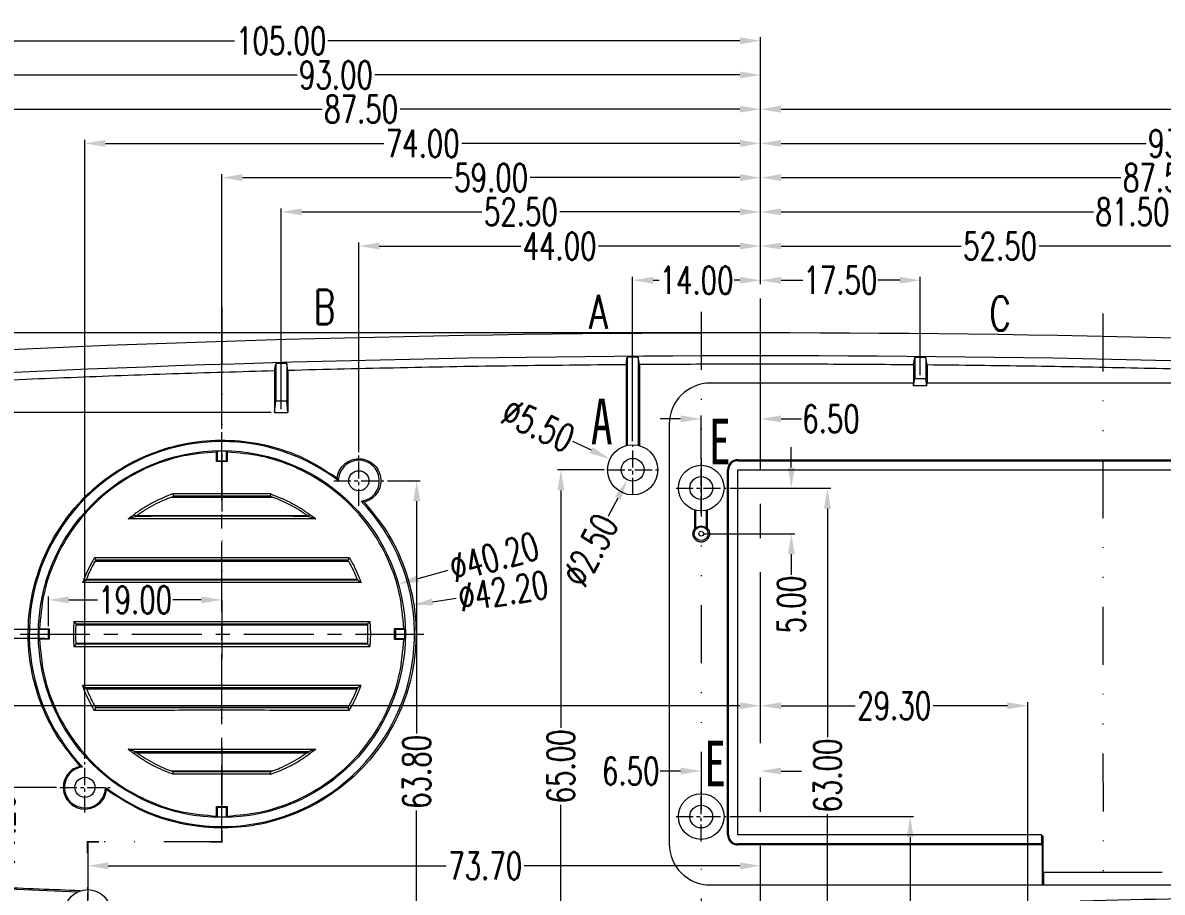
# Model space of a CAD drawing. Header units: millimetres. Extents: x 8061 to 9633, y -505 to -163.
# Drawn here: x 9093.5 to 9218.3, y -317.6 to -222.3 of the extents above; entities that cross this region are included whole.
import ezdxf
from ezdxf.enums import TextEntityAlignment as Align

# ---------------------------------------------------------------- set-up
doc = ezdxf.new("R2010")
doc.units = ezdxf.units.MM
doc.linetypes.add('CENTER', pattern=[0.6, 0.375, -0.075, 0.075, -0.075])
doc.linetypes.add('DIVIDE', pattern=[31.75, 12.7, -6.35, 0, -6.35, 0, -6.35])
doc.layers.get('Defpoints').update_dxf_attribs({"linetype": 'CONTINUOUS'})
for name, color, linetype, lineweight in [('dim', 82, 'CONTINUOUS', 9), ('hatch', 56, 'CONTINUOUS', 9), ('part', 7, 'CONTINUOUS', 20)]:
    doc.layers.add(name, color=color, linetype=linetype, lineweight=lineweight)
doc.styles.get("Standard").update_dxf_attribs({"font": 'romans.shx', "width": 0.7})
doc.styles.add('宋体', font='SimSun.ttf', dxfattribs={"width": 0.7})
doc.dimstyles.new('03', dxfattribs={"dimscale": 0.75, "dimtxt": 4, "dimasz": 3, "dimexe": 0.5, "dimexo": 0.5, "dimgap": 0.09, "dimtad": 0, "dimzin": 0, "dimdsep": 46, "dimtxsty": 'Standard', "dimcen": 0, "dimclrd": 256, "dimclre": 256, "dimclrt": 6, "dimazin": 2, "dimtp": 0.01, "dimtm": 0.01, "dimtfac": 1, "dimtofl": 0, "dimtmove": 0, "dimatfit": 0, "dimfxl": 1, "dimtolj": 1, "dimtzin": 0, "dimlwd": -1, "dimlwe": -1, "dimarcsym": 0})

# ---------------------------------------------------------------- blocks, each defined once
blk = doc.blocks.new('*D305')
at = {"layer": 'Defpoints', "color": 0}
for p in [(41921.02, -12917.01), (41935.02, -12917.01), (41921.02, -12935.03)]:
    blk.add_point(p, dxfattribs=at)
at = {"layer": 'dim'}
for p, q in [((41921.02, -12934.65), (41921.02, -12916.63)), ((41923.27, -12917.01), (41923.91, -12917.01)), ((41932.77, -12917.01), (41932.14, -12917.01))]:
    blk.add_line(p, q, dxfattribs=at)
for points in [[(41923.27, -12916.63), (41923.27, -12917.38), (41921.02, -12917.01)], [(41932.77, -12916.63), (41932.77, -12917.38), (41935.02, -12917.01)]]:
    blk.add_solid(points, dxfattribs=at)
at = {"layer": 'dim', "color": 6, "insert": (41928.02, -12917.01), "char_height": 3, "attachment_point": 5}
blk.add_mtext('\\A1;14.00', dxfattribs=at)
blk = doc.blocks.new('*D306')
at = {"layer": 'Defpoints', "color": 0}
for p in [(41891.02, -12913.26), (41935.02, -12917.01), (41891.02, -12936.23)]:
    blk.add_point(p, dxfattribs=at)
at = {"layer": 'dim'}
for p, q in [((41891.02, -12935.85), (41891.02, -12912.88)), ((41893.27, -12913.26), (41908.76, -12913.26)), ((41932.77, -12913.26), (41917.29, -12913.26)), ((41935.02, -12916.63), (41935.02, -12912.88))]:
    blk.add_line(p, q, dxfattribs=at)
for points in [[(41893.27, -12912.88), (41893.27, -12913.63), (41891.02, -12913.26)], [(41932.77, -12912.88), (41932.77, -12913.63), (41935.02, -12913.26)]]:
    blk.add_solid(points, dxfattribs=at)
at = {"layer": 'dim', "color": 6, "insert": (41913.02, -12913.26), "char_height": 3, "attachment_point": 5}
blk.add_mtext('\\A1;44.00', dxfattribs=at)
blk = doc.blocks.new('*D307')
at = {"layer": 'Defpoints', "color": 0}
for p in [(41952.52, -12917.01), (41935.02, -12917.8), (41952.52, -12927.8)]:
    blk.add_point(p, dxfattribs=at)
at = {"layer": 'dim'}
for p, q in [((41935.02, -12917.43), (41935.02, -12916.63)), ((41937.27, -12917.01), (41939.66, -12917.01)), ((41950.27, -12917.01), (41947.89, -12917.01)), ((41952.52, -12927.42), (41952.52, -12916.63))]:
    blk.add_line(p, q, dxfattribs=at)
for points in [[(41937.27, -12916.63), (41937.27, -12917.38), (41935.02, -12917.01)], [(41950.27, -12916.63), (41950.27, -12917.38), (41952.52, -12917.01)]]:
    blk.add_solid(points, dxfattribs=at)
at = {"layer": 'dim', "color": 6, "insert": (41943.77, -12917.01), "char_height": 3, "attachment_point": 5}
blk.add_mtext('\\A1;17.50', dxfattribs=at)
blk = doc.blocks.new('*D308')
at = {"layer": 'Defpoints', "color": 0}
for p in [(41882.53, -12909.51), (41935.02, -12917.01), (41882.53, -12931.51)]:
    blk.add_point(p, dxfattribs=at)
at = {"layer": 'dim'}
for p, q in [((41882.53, -12931.14), (41882.53, -12909.13)), ((41884.78, -12909.51), (41904.51, -12909.51)), ((41932.77, -12909.51), (41913.04, -12909.51)), ((41935.02, -12916.63), (41935.02, -12909.13))]:
    blk.add_line(p, q, dxfattribs=at)
for points in [[(41884.78, -12909.13), (41884.78, -12909.88), (41882.53, -12909.51)], [(41932.77, -12909.13), (41932.77, -12909.88), (41935.02, -12909.51)]]:
    blk.add_solid(points, dxfattribs=at)
at = {"layer": 'dim', "color": 6, "insert": (41908.78, -12909.51), "char_height": 3, "attachment_point": 5}
blk.add_mtext('\\A1;52.50', dxfattribs=at)
blk = doc.blocks.new('*D309')
at = {"layer": 'Defpoints', "color": 0}
for p in [(41876.02, -12905.76), (41935.02, -12917.01), (41876.02, -12933.67)]:
    blk.add_point(p, dxfattribs=at)
at = {"layer": 'dim'}
for p, q in [((41876.02, -12933.29), (41876.02, -12905.38)), ((41878.27, -12905.76), (41901.26, -12905.76)), ((41932.77, -12905.76), (41909.79, -12905.76)), ((41935.02, -12916.63), (41935.02, -12905.38))]:
    blk.add_line(p, q, dxfattribs=at)
for points in [[(41878.27, -12905.38), (41878.27, -12906.13), (41876.02, -12905.76)], [(41932.77, -12905.38), (41932.77, -12906.13), (41935.02, -12905.76)]]:
    blk.add_solid(points, dxfattribs=at)
at = {"layer": 'dim', "color": 6, "insert": (41905.52, -12905.76), "char_height": 3, "attachment_point": 5}
blk.add_mtext('\\A1;59.00', dxfattribs=at)
blk = doc.blocks.new('*D310')
at = {"layer": 'Defpoints', "color": 0}
for p in [(41861.02, -12902.01), (41935.02, -12917.01), (41861.02, -12969.83)]:
    blk.add_point(p, dxfattribs=at)
at = {"layer": 'dim'}
for p, q in [((41861.02, -12969.45), (41861.02, -12901.63)), ((41863.27, -12902.01), (41893.76, -12902.01)), ((41932.77, -12902.01), (41902.29, -12902.01)), ((41935.02, -12916.63), (41935.02, -12901.63))]:
    blk.add_line(p, q, dxfattribs=at)
for points in [[(41863.27, -12901.63), (41863.27, -12902.38), (41861.02, -12902.01)], [(41932.77, -12901.63), (41932.77, -12902.38), (41935.02, -12902.01)]]:
    blk.add_solid(points, dxfattribs=at)
at = {"layer": 'dim', "color": 6, "insert": (41898.02, -12902.01), "char_height": 3, "attachment_point": 5}
blk.add_mtext('\\A1;74.00', dxfattribs=at)
blk = doc.blocks.new('*D311')
at = {"layer": 'Defpoints', "color": 0}
for p in [(41847.53, -12898.26), (41935.02, -12917.01), (41847.53, -12933.26)]:
    blk.add_point(p, dxfattribs=at)
at = {"layer": 'dim'}
for p, q in [((41847.53, -12932.88), (41847.53, -12897.88)), ((41849.78, -12898.26), (41887.01, -12898.26)), ((41932.77, -12898.26), (41895.54, -12898.26)), ((41935.02, -12916.63), (41935.02, -12897.88))]:
    blk.add_line(p, q, dxfattribs=at)
for points in [[(41849.78, -12897.88), (41849.78, -12898.63), (41847.53, -12898.26)], [(41932.77, -12897.88), (41932.77, -12898.63), (41935.02, -12898.26)]]:
    blk.add_solid(points, dxfattribs=at)
at = {"layer": 'dim', "color": 6, "insert": (41891.28, -12898.26), "char_height": 3, "attachment_point": 5}
blk.add_mtext('\\A1;87.50', dxfattribs=at)
blk = doc.blocks.new('*D312')
at = {"layer": 'Defpoints', "color": 0}
for p in [(41842.02, -12894.51), (41935.02, -12917.01), (41842.02, -12935.03)]:
    blk.add_point(p, dxfattribs=at)
at = {"layer": 'dim'}
for p, q in [((41842.02, -12934.65), (41842.02, -12894.13)), ((41844.27, -12894.51), (41884.26, -12894.51)), ((41932.77, -12894.51), (41892.79, -12894.51)), ((41935.02, -12916.63), (41935.02, -12894.13))]:
    blk.add_line(p, q, dxfattribs=at)
for points in [[(41844.27, -12894.13), (41844.27, -12894.88), (41842.02, -12894.51)], [(41932.77, -12894.13), (41932.77, -12894.88), (41935.02, -12894.51)]]:
    blk.add_solid(points, dxfattribs=at)
at = {"layer": 'dim', "color": 6, "insert": (41888.52, -12894.51), "char_height": 3, "attachment_point": 5}
blk.add_mtext('\\A1;93.00', dxfattribs=at)
blk = doc.blocks.new('*D313')
at = {"layer": 'Defpoints', "color": 0}
for p in [(41830.02, -12890.76), (41935.02, -12917.01), (41830.02, -12926.72)]:
    blk.add_point(p, dxfattribs=at)
at = {"layer": 'dim'}
for p, q in [((41830.02, -12926.35), (41830.02, -12890.38)), ((41832.27, -12890.76), (41877.41, -12890.76)), ((41932.77, -12890.76), (41887.64, -12890.76)), ((41935.02, -12916.63), (41935.02, -12890.38))]:
    blk.add_line(p, q, dxfattribs=at)
for points in [[(41832.27, -12890.38), (41832.27, -12891.13), (41830.02, -12890.76)], [(41932.77, -12890.38), (41932.77, -12891.13), (41935.02, -12890.76)]]:
    blk.add_solid(points, dxfattribs=at)
at = {"layer": 'dim', "color": 6, "insert": (41882.52, -12890.76), "char_height": 3, "attachment_point": 5}
blk.add_mtext('\\A1;105.00', dxfattribs=at)
blk = doc.blocks.new('*D314')
at = {"layer": 'Defpoints', "color": 0}
for p in [(41987.52, -12913.26), (41935.02, -12917.8), (41987.52, -12928.71)]:
    blk.add_point(p, dxfattribs=at)
at = {"layer": 'dim'}
for p, q in [((41935.02, -12917.43), (41935.02, -12912.88)), ((41937.27, -12913.26), (41957.01, -12913.26)), ((41985.27, -12913.26), (41965.54, -12913.26)), ((41987.52, -12928.34), (41987.52, -12912.88))]:
    blk.add_line(p, q, dxfattribs=at)
for points in [[(41937.27, -12912.88), (41937.27, -12913.63), (41935.02, -12913.26)], [(41985.27, -12912.88), (41985.27, -12913.63), (41987.52, -12913.26)]]:
    blk.add_solid(points, dxfattribs=at)
at = {"layer": 'dim', "color": 6, "insert": (41961.27, -12913.26), "char_height": 3, "attachment_point": 5}
blk.add_mtext('\\A1;52.50', dxfattribs=at)
blk = doc.blocks.new('*D315')
at = {"layer": 'Defpoints', "color": 0}
for p in [(42016.52, -12909.51), (41935.02, -12917.8), (42016.52, -12937.03)]:
    blk.add_point(p, dxfattribs=at)
at = {"layer": 'dim'}
for p, q in [((41935.02, -12917.43), (41935.02, -12909.13)), ((41937.27, -12909.51), (41971.51, -12909.51)), ((42014.27, -12909.51), (41980.04, -12909.51)), ((42016.52, -12936.65), (42016.52, -12909.13))]:
    blk.add_line(p, q, dxfattribs=at)
for points in [[(41937.27, -12909.13), (41937.27, -12909.88), (41935.02, -12909.51)], [(42014.27, -12909.13), (42014.27, -12909.88), (42016.52, -12909.51)]]:
    blk.add_solid(points, dxfattribs=at)
at = {"layer": 'dim', "color": 6, "insert": (41975.77, -12909.51), "char_height": 3, "attachment_point": 5}
blk.add_mtext('\\A1;81.50', dxfattribs=at)
blk = doc.blocks.new('*D316')
at = {"layer": 'Defpoints', "color": 0}
for p in [(42022.52, -12905.76), (41935.02, -12917.8), (42022.52, -12933.26)]:
    blk.add_point(p, dxfattribs=at)
at = {"layer": 'dim'}
for p, q in [((41935.02, -12917.43), (41935.02, -12905.38)), ((41937.27, -12905.76), (41974.51, -12905.76)), ((42020.27, -12905.76), (41983.04, -12905.76)), ((42022.52, -12932.88), (42022.52, -12905.38))]:
    blk.add_line(p, q, dxfattribs=at)
for points in [[(41937.27, -12905.38), (41937.27, -12906.13), (41935.02, -12905.76)], [(42020.27, -12905.38), (42020.27, -12906.13), (42022.52, -12905.76)]]:
    blk.add_solid(points, dxfattribs=at)
at = {"layer": 'dim', "color": 6, "insert": (41978.77, -12905.76), "char_height": 3, "attachment_point": 5}
blk.add_mtext('\\A1;87.50', dxfattribs=at)
blk = doc.blocks.new('*D317')
at = {"layer": 'Defpoints', "color": 0}
for p in [(42028.02, -12902.01), (41935.02, -12917.8), (42028.02, -12935.03)]:
    blk.add_point(p, dxfattribs=at)
at = {"layer": 'dim'}
for p, q in [((41935.02, -12917.43), (41935.02, -12901.63)), ((41937.27, -12902.01), (41977.26, -12902.01)), ((42025.77, -12902.01), (41985.79, -12902.01)), ((42028.02, -12934.65), (42028.02, -12901.63))]:
    blk.add_line(p, q, dxfattribs=at)
for points in [[(41937.27, -12901.63), (41937.27, -12902.38), (41935.02, -12902.01)], [(42025.77, -12901.63), (42025.77, -12902.38), (42028.02, -12902.01)]]:
    blk.add_solid(points, dxfattribs=at)
at = {"layer": 'dim', "color": 6, "insert": (41981.52, -12902.01), "char_height": 3, "attachment_point": 5}
blk.add_mtext('\\A1;93.00', dxfattribs=at)
blk = doc.blocks.new('*D318')
at = {"layer": 'Defpoints', "color": 0}
for p in [(42040.02, -12898.26), (41935.02, -12917.8), (42040.02, -12926.72)]:
    blk.add_point(p, dxfattribs=at)
at = {"layer": 'dim'}
for p, q in [((41935.02, -12917.43), (41935.02, -12897.88)), ((41937.27, -12898.26), (41982.41, -12898.26)), ((42037.77, -12898.26), (41992.64, -12898.26)), ((42040.02, -12926.35), (42040.02, -12897.88))]:
    blk.add_line(p, q, dxfattribs=at)
for points in [[(41937.27, -12897.88), (41937.27, -12898.63), (41935.02, -12898.26)], [(42037.77, -12897.88), (42037.77, -12898.63), (42040.02, -12898.26)]]:
    blk.add_solid(points, dxfattribs=at)
at = {"layer": 'dim', "color": 6, "insert": (41987.52, -12898.26), "char_height": 3, "attachment_point": 5}
blk.add_mtext('\\A1;105.00', dxfattribs=at)
blk = doc.blocks.new('*D337')
at = {"layer": 'Defpoints', "color": 0}
for p in [(41824.01, -12972.58), (41858.27, -12972.58), (41827.76, -13002.78)]:
    blk.add_point(p, dxfattribs=at)
at = {"layer": 'dim'}
for p, q in [((41857.9, -12972.58), (41823.63, -12972.58)), ((41824.01, -12974.83), (41824.01, -12983.41)), ((41824.01, -13000.53), (41824.01, -12991.95)), ((41827.38, -13002.78), (41823.63, -13002.78))]:
    blk.add_line(p, q, dxfattribs=at)
for points in [[(41823.63, -12974.83), (41824.38, -12974.83), (41824.01, -12972.58)], [(41823.63, -13000.53), (41824.38, -13000.53), (41824.01, -13002.78)]]:
    blk.add_solid(points, dxfattribs=at)
at = {"layer": 'dim', "color": 6, "insert": (41824.01, -12987.68), "char_height": 3, "attachment_point": 5, "rotation": 90}
blk.add_mtext('\\A1;30.20', dxfattribs=at)
blk = doc.blocks.new('*D341')
at = {"layer": 'Defpoints', "color": 0}
for p in [(41809.01, -12922.78), (41935.02, -12922.78), (41827.76, -13002.78)]:
    blk.add_point(p, dxfattribs=at)
at = {"layer": 'dim'}
for p, q in [((41934.65, -12922.78), (41808.63, -12922.78)), ((41809.01, -12925.03), (41809.01, -12958.51)), ((41809.01, -13000.53), (41809.01, -12967.05)), ((41827.38, -13002.78), (41808.63, -13002.78))]:
    blk.add_line(p, q, dxfattribs=at)
for points in [[(41808.63, -12925.03), (41809.38, -12925.03), (41809.01, -12922.78)], [(41808.63, -13000.53), (41809.38, -13000.53), (41809.01, -13002.78)]]:
    blk.add_solid(points, dxfattribs=at)
at = {"layer": 'dim', "color": 6, "insert": (41809.01, -12962.78), "char_height": 3, "attachment_point": 5, "rotation": 90}
blk.add_mtext('\\A1;80.00', dxfattribs=at)
blk = doc.blocks.new('*D359')
at = {"layer": 'Defpoints', "color": 0}
for p in [(41861.32, -12981.17), (41935.02, -12981.17), (41935.02, -12981.17)]:
    blk.add_point(p, dxfattribs=at)
at = {"layer": 'dim'}
for p, q in [((41863.57, -12981.17), (41900.6, -12981.17)), ((41932.77, -12981.17), (41909.14, -12981.17))]:
    blk.add_line(p, q, dxfattribs=at)
for points in [[(41863.57, -12980.8), (41863.57, -12981.55), (41861.32, -12981.17)], [(41932.77, -12980.8), (41932.77, -12981.55), (41935.02, -12981.17)]]:
    blk.add_solid(points, dxfattribs=at)
at = {"layer": 'dim', "color": 6, "insert": (41904.87, -12981.17), "char_height": 3, "attachment_point": 5}
blk.add_mtext('\\A1;73.70', dxfattribs=at)
blk = doc.blocks.new('*D361')
at = {"layer": 'Defpoints', "color": 0}
for p in [(41928.52, -12970.79), (41935.02, -12970.79), (41935.02, -12970.79)]:
    blk.add_point(p, dxfattribs=at)
at = {"layer": 'dim'}
for p, q in [((41926.27, -12970.79), (41924.02, -12970.79)), ((41937.27, -12970.79), (41939.52, -12970.79))]:
    blk.add_line(p, q, dxfattribs=at)
for points in [[(41926.27, -12970.41), (41926.27, -12971.16), (41928.52, -12970.79)], [(41937.27, -12970.41), (41937.27, -12971.16), (41935.02, -12970.79)]]:
    blk.add_solid(points, dxfattribs=at)
at = {"layer": 'dim', "color": 6, "insert": (41920.81, -12970.79), "char_height": 3, "attachment_point": 5}
blk.add_mtext('\\A1;6.50', dxfattribs=at)
blk = doc.blocks.new('*D362')
at = {"layer": 'Defpoints', "color": 0}
for p in [(41931.27, -12975.78), (41951.42, -13002.78), (41951.42, -13002.78)]:
    blk.add_point(p, dxfattribs=at)
at = {"layer": 'dim'}
for p, q in [((41931.65, -12975.78), (41951.79, -12975.78)), ((41951.42, -12978.03), (41951.42, -12988.32)), ((41951.42, -13000.53), (41951.42, -12996.86))]:
    blk.add_line(p, q, dxfattribs=at)
for points in [[(41951.04, -12978.03), (41951.79, -12978.03), (41951.42, -12975.78)], [(41951.04, -13000.53), (41951.79, -13000.53), (41951.42, -13002.78)]]:
    blk.add_solid(points, dxfattribs=at)
at = {"layer": 'dim', "color": 6, "insert": (41951.42, -12992.59), "char_height": 3, "attachment_point": 5, "rotation": 90}
blk.add_mtext('\\A1;27.00', dxfattribs=at)
blk = doc.blocks.new('*D363')
at = {"layer": 'Defpoints', "color": 0}
for p in [(41893.77, -12938.98), (41897.36, -13002.78), (41897.36, -13002.78)]:
    blk.add_point(p, dxfattribs=at)
at = {"layer": 'dim'}
for p, q in [((41894.15, -12938.98), (41897.74, -12938.98)), ((41897.36, -12941.23), (41897.36, -12966.66)), ((41897.36, -13000.53), (41897.36, -12975.1))]:
    blk.add_line(p, q, dxfattribs=at)
for points in [[(41896.99, -12941.23), (41897.74, -12941.23), (41897.36, -12938.98)], [(41896.99, -13000.53), (41897.74, -13000.53), (41897.36, -13002.78)]]:
    blk.add_solid(points, dxfattribs=at)
at = {"layer": 'dim', "color": 6, "insert": (41897.36, -12970.88), "char_height": 3, "attachment_point": 5, "rotation": 90}
blk.add_mtext('\\A1;63.80', dxfattribs=at)
blk = doc.blocks.new('*D365')
at = {"layer": 'Defpoints', "color": 0}
for p in [(41918.27, -12937.78), (41913.16, -13002.78), (41913.16, -13002.78)]:
    blk.add_point(p, dxfattribs=at)
at = {"layer": 'dim'}
for p, q in [((41917.9, -12937.78), (41912.78, -12937.78)), ((41913.16, -12940.03), (41913.16, -12966.06)), ((41913.16, -13000.53), (41913.16, -12974.5))]:
    blk.add_line(p, q, dxfattribs=at)
for points in [[(41912.78, -12940.03), (41913.53, -12940.03), (41913.16, -12937.78)], [(41912.78, -13000.53), (41913.53, -13000.53), (41913.16, -13002.78)]]:
    blk.add_solid(points, dxfattribs=at)
at = {"layer": 'dim', "color": 6, "insert": (41913.16, -12970.28), "char_height": 3, "attachment_point": 5, "rotation": 90}
blk.add_mtext('\\A1;65.00', dxfattribs=at)
blk = doc.blocks.new('*D366')
at = {"layer": 'Defpoints', "color": 0}
for p in [(41931.27, -12939.78), (41942.36, -13002.78), (41942.36, -13002.78)]:
    blk.add_point(p, dxfattribs=at)
at = {"layer": 'dim'}
for p, q in [((41931.65, -12939.78), (41942.73, -12939.78)), ((41942.36, -12942.03), (41942.36, -12967.06)), ((41942.36, -13000.53), (41942.36, -12975.5))]:
    blk.add_line(p, q, dxfattribs=at)
for points in [[(41941.98, -12942.03), (41942.73, -12942.03), (41942.36, -12939.78)], [(41941.98, -13000.53), (41942.73, -13000.53), (41942.36, -13002.78)]]:
    blk.add_solid(points, dxfattribs=at)
at = {"layer": 'dim', "color": 6, "insert": (41942.36, -12971.28), "char_height": 3, "attachment_point": 5, "rotation": 90}
blk.add_mtext('\\A1;63.00', dxfattribs=at)
blk = doc.blocks.new('*D367')
at = {"layer": 'Defpoints', "color": 0}
for p in [(41938.4, -12939.78), (41938.4, -12939.78), (41928.52, -12944.78)]:
    blk.add_point(p, dxfattribs=at)
at = {"layer": 'dim'}
for p, q in [((41938.4, -12937.53), (41938.4, -12935.28)), ((41928.9, -12944.78), (41938.78, -12944.78)), ((41938.4, -12947.03), (41938.4, -12949.28))]:
    blk.add_line(p, q, dxfattribs=at)
for points in [[(41938.03, -12937.53), (41938.78, -12937.53), (41938.4, -12939.78)], [(41938.03, -12947.03), (41938.78, -12947.03), (41938.4, -12944.78)]]:
    blk.add_solid(points, dxfattribs=at)
at = {"layer": 'dim', "color": 6, "insert": (41938.4, -12952.55), "char_height": 3, "attachment_point": 5, "rotation": 90}
blk.add_mtext('\\A1;5.00', dxfattribs=at)
blk = doc.blocks.new('*D368')
at = {"layer": 'Defpoints', "color": 0}
for p in [(41935.02, -12932.2), (41935.02, -12932.2), (41928.52, -12937.03)]:
    blk.add_point(p, dxfattribs=at)
at = {"layer": 'dim'}
for p, q in [((41926.27, -12932.2), (41924.02, -12932.2)), ((41928.52, -12936.65), (41928.52, -12931.82)), ((41937.27, -12932.2), (41939.52, -12932.2))]:
    blk.add_line(p, q, dxfattribs=at)
for points in [[(41926.27, -12931.82), (41926.27, -12932.57), (41928.52, -12932.2)], [(41937.27, -12931.82), (41937.27, -12932.57), (41935.02, -12932.2)]]:
    blk.add_solid(points, dxfattribs=at)
at = {"layer": 'dim', "color": 6, "insert": (41942.74, -12932.2), "char_height": 3, "attachment_point": 5}
blk.add_mtext('\\A1;6.50', dxfattribs=at)
blk = doc.blocks.new('*D376')
at = {"layer": 'Defpoints', "color": 0}
for p in [(41881.8, -12931.51), (41851.83, -13002.78), (41851.83, -13002.78)]:
    blk.add_point(p, dxfattribs=at)
at = {"layer": 'dim'}
for p, q in [((41881.42, -12931.51), (41851.46, -12931.51)), ((41851.83, -12933.76), (41851.83, -12973.09)), ((41851.83, -13000.53), (41851.83, -12981.62))]:
    blk.add_line(p, q, dxfattribs=at)
for points in [[(41851.46, -12933.76), (41852.21, -12933.76), (41851.83, -12931.51)], [(41851.46, -13000.53), (41852.21, -13000.53), (41851.83, -13002.78)]]:
    blk.add_solid(points, dxfattribs=at)
at = {"layer": 'dim', "color": 6, "insert": (41851.83, -12977.36), "char_height": 3, "attachment_point": 5, "rotation": 90}
blk.add_mtext('\\A1;71.26', dxfattribs=at)
blk = doc.blocks.new('*D405')
at = {"layer": 'Defpoints', "color": 0}
for p in [(41935.02, -12963.63), (41935.02, -12963.63), (41836.42, -12969.56)]:
    blk.add_point(p, dxfattribs=at)
at = {"layer": 'dim'}
for p, q in [((41836.42, -12969.19), (41836.42, -12963.26)), ((41838.67, -12963.63), (41841.49, -12963.63)), ((41932.77, -12963.63), (41849.43, -12963.63))]:
    blk.add_line(p, q, dxfattribs=at)
for points in [[(41838.67, -12963.26), (41838.67, -12964.01), (41836.42, -12963.63)], [(41932.77, -12963.26), (41932.77, -12964.01), (41935.02, -12963.63)]]:
    blk.add_solid(points, dxfattribs=at)
at = {"layer": 'dim', "color": 6, "insert": (41845.46, -12963.63), "char_height": 3, "attachment_point": 5}
blk.add_mtext('\\A1;98.61', dxfattribs=at)
blk = doc.blocks.new('*D406')
at = {"layer": 'Defpoints', "color": 0}
for p in [(41895.37, -12950.3), (41856.68, -12961.25)]:
    blk.add_point(p, dxfattribs=at)
at = {"layer": 'dim'}
blk.add_line((41897.53, -12949.69), (41900.82, -12948.76), dxfattribs=at)
blk.add_solid([(41897.43, -12949.33), (41897.63, -12950.05), (41895.37, -12950.3)], dxfattribs=at)
at = {"layer": 'dim', "color": 6, "insert": (41905.84, -12947.34), "char_height": 3, "attachment_point": 5, "rotation": 15.806}
blk.add_mtext('\\A1;∅40.20', dxfattribs=at)
blk = doc.blocks.new('*D407')
at = {"layer": 'Defpoints', "color": 0}
for p in [(41896.88, -12952.59), (41855.17, -12958.96)]:
    blk.add_point(p, dxfattribs=at)
at = {"layer": 'dim'}
blk.add_line((41899.11, -12952.25), (41901.68, -12951.86), dxfattribs=at)
blk.add_solid([(41899.05, -12951.88), (41899.16, -12952.62), (41896.88, -12952.59)], dxfattribs=at)
at = {"layer": 'dim', "color": 6, "insert": (41906.84, -12951.07), "char_height": 3, "attachment_point": 5, "rotation": 8.6877}
blk.add_mtext('\\A1;∅42.20', dxfattribs=at)
blk = doc.blocks.new('*D408')
at = {"layer": 'Defpoints', "color": 0}
for p in [(41935.02, -12963.63), (41935.02, -12963.63), (41964.32, -12996.39)]:
    blk.add_point(p, dxfattribs=at)
at = {"layer": 'dim'}
for p, q in [((41937.27, -12963.63), (41945.41, -12963.63)), ((41962.07, -12963.63), (41953.94, -12963.63)), ((41964.32, -12996.01), (41964.32, -12963.26))]:
    blk.add_line(p, q, dxfattribs=at)
for points in [[(41937.27, -12963.26), (41937.27, -12964.01), (41935.02, -12963.63)], [(41962.07, -12963.26), (41962.07, -12964.01), (41964.32, -12963.63)]]:
    blk.add_solid(points, dxfattribs=at)
at = {"layer": 'dim', "color": 6, "insert": (41949.67, -12963.63), "char_height": 3, "attachment_point": 5}
blk.add_mtext('\\A1;29.30', dxfattribs=at)
blk = doc.blocks.new('*D415')
at = {"layer": 'Defpoints', "color": 0}
for p in [(41918.54, -12936.6), (41923.51, -12938.95)]:
    blk.add_point(p, dxfattribs=at)
at = {"layer": 'dim'}
blk.add_line((41916.5, -12935.64), (41914.47, -12934.68), dxfattribs=at)
blk.add_solid([(41916.66, -12935.3), (41916.34, -12935.98), (41918.54, -12936.6)], dxfattribs=at)
at = {"layer": 'dim', "color": 6, "insert": (41910.66, -12932.88), "char_height": 3, "attachment_point": 5, "rotation": 334.7196}
blk.add_mtext('\\A1;∅5.50', dxfattribs=at)
blk = doc.blocks.new('*D416')
at = {"layer": 'Defpoints', "color": 0}
for p in [(41921.61, -12936.67), (41920.44, -12938.88)]:
    blk.add_point(p, dxfattribs=at)
at = {"layer": 'dim'}
blk.add_line((41919.39, -12940.87), (41918.33, -12942.86), dxfattribs=at)
blk.add_solid([(41919.06, -12940.69), (41919.72, -12941.05), (41920.44, -12938.88)], dxfattribs=at)
at = {"layer": 'dim', "color": 6, "insert": (41916.36, -12946.59), "char_height": 3, "attachment_point": 5, "rotation": 62.0906}
blk.add_mtext('\\A1;∅2.50', dxfattribs=at)
blk = doc.blocks.new('*D570')
at = {"layer": 'Defpoints', "color": 0}
for p in [(41846.42, -12955.28), (41857.02, -12955.28), (41857.02, -12956.28)]:
    blk.add_point(p, dxfattribs=at)
at = {"layer": 'dim'}
for p, q in [((41846.42, -12953.03), (41846.42, -12950.78)), ((41856.65, -12955.28), (41846.05, -12955.28)), ((41856.65, -12956.28), (41846.05, -12956.28)), ((41846.42, -12958.53), (41846.42, -12960.78))]:
    blk.add_line(p, q, dxfattribs=at)
for points in [[(41846.05, -12953.03), (41846.8, -12953.03), (41846.42, -12955.28)], [(41846.05, -12958.53), (41846.8, -12958.53), (41846.42, -12956.28)]]:
    blk.add_solid(points, dxfattribs=at)
at = {"layer": 'dim', "color": 6, "insert": (41846.42, -12947.66), "char_height": 3, "attachment_point": 5, "rotation": 90}
blk.add_mtext('\\A1;1.00', dxfattribs=at)
blk = doc.blocks.new('*D571')
at = {"layer": 'Defpoints', "color": 0}
for p in [(41876.02, -12952.04), (41876.02, -12952.04), (41857.02, -12955.28)]:
    blk.add_point(p, dxfattribs=at)
at = {"layer": 'dim'}
for p, q in [((41857.02, -12954.9), (41857.02, -12951.66)), ((41859.27, -12952.04), (41862.41, -12952.04)), ((41873.77, -12952.04), (41870.64, -12952.04))]:
    blk.add_line(p, q, dxfattribs=at)
for points in [[(41859.27, -12951.66), (41859.27, -12952.41), (41857.02, -12952.04)], [(41873.77, -12951.66), (41873.77, -12952.41), (41876.02, -12952.04)]]:
    blk.add_solid(points, dxfattribs=at)
at = {"layer": 'dim', "color": 6, "insert": (41866.52, -12952.04), "char_height": 3, "attachment_point": 5}
blk.add_mtext('\\A1;19.00', dxfattribs=at)

msp = doc.modelspace()

# ---------------------------------------------------------------- linework, layer by layer
at = {"layer": 'hatch', "linetype": 'DIVIDE', "ltscale": 0.5}
for p, q in [((9115.325, -253.419), (9115.325, -312.033)), ((9167.825, -253.951), (9167.825, -322.851)), ((9211.825, -254.127), (9211.844, -325.276)), ((9115.325, -312.033), (9100.625, -312.033)), ((9100.625, -312.033), (9100.625, -374.009))]:
    msp.add_line(p, q, dxfattribs=at)
at = {"layer": 'hatch', "flags": 128}
for points in [[(9115.325, -253.419, 0, 0, 0), (9119.075, -253.419, 1.125, 0, 0), (9122.825, -253.419, 0, 0, 0)], [(9167.825, -253.951, 0, 0, 0), (9164.075, -253.951, 1.125, 0, 0), (9160.325, -253.951, 0, 0, 0)], [(9211.825, -254.127, 0, 0, 0), (9208.075, -254.127, 1.125, 0, 0), (9204.325, -254.127, 0, 0, 0)]]:
    msp.add_lwpolyline(points, format="xyseb", dxfattribs=at)
at = {"layer": 'hatch', "const_width": 0.2, "flags": 128}
for points in [[(9115.325, -310.783), (9115.325, -312.033), (9114.075, -312.033)], [(9101.875, -312.033), (9100.625, -312.033), (9100.625, -313.283)]]:
    msp.add_lwpolyline(points, dxfattribs=at)
at = {"layer": 'part', "color": 1, "linetype": 'CENTER', "ltscale": 50}
msp.add_line((9174.325, -421.237), (9174.325, -251.287), dxfattribs=at)
at = {"layer": 'part', "color": 7, "linetype": 'Continuous'}
for p, q in [((9122.425, -259.603), (9122.425, -263.695)), ((9122.555, -260.381), (9122.425, -259.603)), ((9159.59, -259.744), (9159.725, -258.929)), ((9159.725, -258.929), (9159.725, -268.578)), ((9160.925, -258.92), (9160.925, -268.578)), ((9161.061, -259.733), (9160.925, -258.92)), ((9191.09, -259.76), (9191.225, -258.948)), ((9191.225, -258.948), (9191.225, -261.282)), ((9192.425, -258.959), (9192.425, -261.283)), ((9192.561, -259.773), (9192.425, -258.959)), ((9121.096, -260.42), (9121.225, -259.638)), ((9121.096, -260.42), (9121.096, -264.995)), ((9121.225, -259.638), (9121.225, -263.695)), ((9122.555, -260.381), (9122.555, -264.998)), ((9159.59, -259.744), (9159.59, -268.612)), ((9161.061, -259.733), (9161.061, -268.612)), ((9191.09, -259.76), (9191.09, -261.762)), ((9192.561, -259.773), (9192.561, -261.762)), ((9191.098, -261.762), (9168.825, -261.762)), ((9191.098, -262.044), (9191.225, -261.282)), ((9191.098, -262.044), (9191.098, -261.762)), ((9192.552, -262.044), (9192.425, -261.283)), ((9192.552, -262.044), (9192.552, -261.762)), ((9226.104, -261.762), (9192.552, -261.762)), ((9121.096, -264.995), (9121.225, -263.695)), ((9121.225, -263.695), (9122.425, -263.695)), ((9122.555, -264.998), (9122.425, -263.695)), ((9164.325, -266.262), (9164.325, -312.262)), ((9114.732, -270.355), (9114.732, -269.316)), ((9114.825, -269.22), (9114.825, -270.262)), ((9115.825, -270.262), (9115.825, -269.22)), ((9115.92, -269.317), (9115.92, -270.356)), ((9114.825, -270.262), (9114.732, -270.355)), ((9114.825, -270.262), (9115.825, -270.262)), ((9115.825, -270.262), (9115.92, -270.356)), ((9171.825, -270.262), (9171.825, -270.152)), ((9171.825, -270.262), (9251.825, -270.262)), ((9170.715, -311.262), (9170.715, -271.262)), ((9170.715, -271.262), (9170.825, -271.262)), ((9170.825, -311.262), (9170.825, -271.262)), ((9171.825, -311.262), (9171.825, -271.262)), ((9171.825, -271.262), (9251.825, -271.262)), ((9109.757, -274.262), (9120.893, -274.262)), ((9109.988, -273.897), (9109.946, -273.912)), ((9109.946, -273.912), (9110.035, -274.162)), ((9120.659, -273.897), (9120.702, -273.912)), ((9167.119, -277.676), (9167.119, -275.66)), ((9167.225, -277.716), (9167.225, -275.689)), ((9168.425, -277.716), (9168.425, -275.689)), ((9168.532, -277.676), (9168.532, -275.66)), ((9105.702, -276.148), (9105.86, -276.362)), ((9105.998, -276.262), (9124.653, -276.262)), ((9124.946, -276.148), (9124.79, -276.362)), ((9101.469, -281.262), (9129.182, -281.262)), ((9100.493, -283.262), (9130.158, -283.262)), ((9099.356, -288.262), (9131.294, -288.262)), ((9096.325, -288.762), (9095.284, -288.762)), ((9096.325, -288.762), (9096.395, -288.692)), ((9096.325, -289.762), (9096.325, -288.762)), ((9096.395, -288.692), (9096.395, -289.831)), ((9134.214, -289.873), (9134.214, -288.651)), ((9134.325, -288.762), (9134.214, -288.651)), ((9134.325, -288.762), (9134.325, -289.762)), ((9135.367, -288.762), (9134.325, -288.762)), ((9095.284, -289.762), (9096.325, -289.762)), ((9096.325, -289.762), (9096.395, -289.831)), ((9099.356, -290.262), (9131.294, -290.262)), ((9134.325, -289.762), (9134.214, -289.873)), ((9134.325, -289.762), (9135.367, -289.762)), ((9100.493, -295.262), (9130.158, -295.262)), ((9101.469, -297.262), (9129.182, -297.262)), ((9105.702, -302.375), (9105.86, -302.162)), ((9105.998, -302.262), (9124.653, -302.262)), ((9124.946, -302.375), (9124.79, -302.162)), ((9109.757, -304.262), (9120.893, -304.262)), ((9109.946, -304.611), (9110.035, -304.362)), ((9109.988, -304.626), (9109.946, -304.611)), ((9120.659, -304.626), (9120.702, -304.611)), ((9114.732, -309.207), (9114.732, -308.169)), ((9114.825, -308.262), (9114.732, -308.169)), ((9114.825, -308.262), (9114.825, -309.303)), ((9115.825, -308.262), (9114.825, -308.262)), ((9115.825, -308.262), (9115.92, -308.167)), ((9115.825, -309.303), (9115.825, -308.262)), ((9115.92, -308.167), (9115.92, -309.206)), ((9170.825, -311.262), (9170.715, -311.262)), ((9205.087, -311.262), (9171.825, -311.262)), ((9205.087, -311.262), (9205.087, -312.262)), ((9205.087, -311.262), (9205.252, -311.427)), ((9205.252, -311.428), (9205.252, -315.262)), ((9171.825, -312.372), (9171.825, -312.262)), ((9205.087, -312.262), (9171.825, -312.262)), ((9205.184, -312.359), (9205.087, -312.262)), ((9205.184, -312.36), (9205.184, -316.762)), ((9205.252, -315.27), (9205.325, -315.343)), ((9205.325, -315.335), (9205.325, -316.762)), ((9168.825, -316.762), (9254.825, -316.762))]:
    msp.add_line(p, q, dxfattribs=at)
at = {"layer": 'part', "color": 1, "linetype": 'CENTER', "ltscale": 20.4216}
for p, q in [((9115.325, -311.372), (9115.325, -267.152)), ((9093.215, -289.262), (9137.435, -289.262))]:
    msp.add_line(p, q, dxfattribs=at)
at = {"layer": 'part', "color": 1, "linetype": 'CENTER', "ltscale": 5}
for p, q in [((9160.325, -274.012), (9160.325, -268.512)), ((9130.325, -275.212), (9130.325, -269.712)), ((9167.825, -276.012), (9167.825, -270.512)), ((9157.575, -271.262), (9163.075, -271.262)), ((9127.575, -272.462), (9133.075, -272.462)), ((9165.075, -273.262), (9170.575, -273.262)), ((9100.325, -308.812), (9100.325, -303.312)), ((9097.575, -306.062), (9103.075, -306.062)), ((9167.825, -312.012), (9167.825, -306.512)), ((9165.075, -309.262), (9170.575, -309.262)), ((9100.625, -322.512), (9100.625, -317.012))]:
    msp.add_line(p, q, dxfattribs=at)
at = {"layer": 'part', "color": 7, "linetype": 'Continuous'}
for centre, radius in [((9115.325, -289.262), 20.1), ((9160.325, -271.262), 2.75), ((9160.325, -271.262), 1.25), ((9167.825, -273.262), 2.5), ((9130.325, -272.462), 1.1), ((9167.825, -273.262), 1.25), ((9167.825, -278.262), 0.759), ((9167.825, -278.262), 0.259), ((9100.325, -306.062), 1.1), ((9167.825, -309.262), 2.5), ((9167.825, -309.262), 1.25), ((9100.625, -319.762), 2.5)]:
    msp.add_circle(centre, radius, dxfattribs=at)
for centre, radius, start, end in [((9174.325, -2095.262), 1839, 86.756246, 93.243754), ((9174.325, -2095.262), 1836.497, 86.800607, 93.199393), ((9174.325, -2095.262), 1836.392, 91.619506, 91.656961), ((9174.325, -2095.262), 1836.39, 90.418091, 90.455532), ((9174.325, -2095.262), 1836.392, 89.435267, 89.472709), ((9168.825, -266.262), 4.5, 90, 180), ((9115.325, -289.262), 21.1, 52.81822, 223.65551), ((9115.325, -289.262), 20.048, 88.57086, 91.42914), ((9130.325, -272.462), 2.25, 276.7875, 179.71958), ((9171.825, -271.262), 1, 90, 180), ((9115.325, -289.262), 21.1, 232.82389, 43.65551), ((9167.825, -278.262), 0.811, 42.29049, 137.70951), ((9115.325, -289.262), 20.048, 178.57086, 181.42914), ((9115.325, -289.262), 20.048, 358.57086, 1.42914), ((9100.325, -306.062), 2.25, 96.7875, 359.6919), ((9115.325, -289.262), 20.048, 268.57086, 271.42914), ((9171.825, -311.262), 1, 180, 270), ((9168.825, -312.262), 4.5, 180, 270), ((9174.325, 1516.738), 1835.77, 266.825529, 267.665372)]:
    msp.add_arc(centre, radius, start, end, dxfattribs=at)
for points in [[(9121.096, -260.42), (9109.911, -260.761), (9098.727, -261.166), (9087.544, -261.636)], [(9159.59, -259.744), (9147.244, -259.877), (9134.899, -260.089), (9122.555, -260.381)], [(9191.09, -259.76), (9181.08, -259.699), (9171.07, -259.69), (9161.061, -259.733)], [(9226.095, -260.381), (9214.918, -260.114), (9203.739, -259.911), (9192.561, -259.773)], [(9192.552, -262.044), (9192.067, -262.044), (9191.583, -262.044), (9191.098, -262.044)], [(9192.425, -261.283), (9192.025, -261.283), (9191.625, -261.283), (9191.225, -261.282)], [(9121.096, -264.995), (9121.582, -264.996), (9122.069, -264.997), (9122.555, -264.998)], [(9099.804, -303.741), (9097.259, -300.4), (9095.422, -296.622), (9094.364, -292.558), (9094.125, -288.366), (9094.715, -284.21), (9096.109, -280.256), (9098.225, -276.689), (9100.957, -273.634), (9104.264, -271.137), (9108.041, -269.312), (9112.057, -268.272), (9116.2, -268.033), (9120.36, -268.615), (9124.324, -270.005), (9127.938, -272.149)], [(9114.732, -269.316), (9110.989, -269.78), (9107.399, -270.939), (9104.092, -272.753), (9101.187, -275.157), (9098.785, -278.063), (9096.974, -281.368), (9095.816, -284.954), (9095.354, -288.693)], [(9114.732, -269.316), (9114.763, -269.284), (9114.794, -269.252), (9114.825, -269.22)], [(9115.825, -269.22), (9115.857, -269.252), (9115.888, -269.285), (9115.92, -269.317)], [(9135.252, -288.65), (9134.783, -284.921), (9133.624, -281.346), (9131.814, -278.052), (9129.419, -275.155), (9126.522, -272.759), (9123.227, -270.948), (9119.651, -269.787), (9115.92, -269.317)], [(9115.92, -270.356), (9115.524, -270.356), (9115.128, -270.355), (9114.732, -270.355)], [(9127.938, -272.149), (9128.172, -271.383), (9128.644, -270.737), (9129.302, -270.28), (9130.073, -270.065), (9130.872, -270.114), (9131.611, -270.421), (9132.208, -270.954), (9132.598, -271.653), (9132.737, -272.442), (9132.611, -273.232)], [(9171.825, -270.152), (9171.4, -270.236), (9171.04, -270.477), (9170.8, -270.837), (9170.715, -271.262)], [(9171.825, -270.152), (9198.498, -270.16), (9225.167, -270.187), (9251.825, -270.234)], [(9127.937, -272.149), (9127.98, -272.247), (9128.026, -272.347), (9128.075, -272.453)], [(9132.611, -273.232), (9132.233, -273.938), (9131.644, -274.48), (9130.91, -274.801)], [(9109.946, -273.912), (9108.819, -274.353), (9107.74, -274.871), (9106.703, -275.468), (9105.702, -276.148)], [(9105.998, -276.262), (9106.839, -275.698), (9107.865, -275.106), (9108.934, -274.593), (9109.757, -274.262)], [(9109.757, -274.262), (9110.035, -274.162)], [(9120.659, -273.897), (9117.102, -273.898), (9113.545, -273.898), (9109.988, -273.897)], [(9110.02, -274.073), (9110.005, -273.985), (9109.988, -273.897)], [(9110.035, -274.162), (9110.02, -274.073)], [(9120.616, -274.161), (9117.089, -274.162), (9113.561, -274.162), (9110.035, -274.161)], [(9120.659, -273.897), (9120.644, -273.985), (9120.629, -274.073), (9120.616, -274.162)], [(9120.702, -273.912), (9120.673, -273.995), (9120.644, -274.078), (9120.616, -274.162)], [(9120.616, -274.162), (9120.893, -274.262)], [(9120.702, -273.912), (9122.908, -274.871), (9123.945, -275.468), (9124.946, -276.148)], [(9124.652, -276.262), (9123.813, -275.697), (9122.785, -275.106), (9120.893, -274.262)], [(9130.91, -274.801), (9133.453, -278.149), (9135.287, -281.933), (9136.339, -286.004), (9136.569, -290.203), (9135.969, -294.362), (9134.564, -298.318), (9132.437, -301.881), (9129.694, -304.931), (9126.378, -307.419), (9122.593, -309.234), (9118.571, -310.262), (9114.425, -310.488), (9110.263, -309.89), (9106.3, -308.484), (9102.691, -306.324)], [(9130.591, -274.696), (9130.7, -274.734), (9130.807, -274.769), (9130.91, -274.8)], [(9105.05, -276.627), (9105.267, -276.467), (9105.485, -276.308), (9105.702, -276.148)], [(9105.05, -276.627), (9105.321, -276.538), (9105.591, -276.45), (9105.86, -276.362)], [(9125.597, -276.628), (9118.756, -276.623), (9111.89, -276.623), (9105.05, -276.628)], [(9105.86, -276.362), (9105.998, -276.262)], [(9105.998, -276.362), (9105.86, -276.362)], [(9124.653, -276.362), (9118.48, -276.359), (9112.169, -276.359), (9105.998, -276.362)], [(9124.652, -276.262), (9124.79, -276.362)], [(9124.79, -276.362), (9124.653, -276.362)], [(9124.79, -276.362), (9125.058, -276.45), (9125.327, -276.538), (9125.597, -276.626)], [(9124.946, -276.148), (9125.163, -276.308), (9125.38, -276.467), (9125.597, -276.626)], [(9167.119, -277.676), (9167.004, -277.853), (9166.932, -278.052), (9166.908, -278.262)], [(9168.742, -278.261), (9168.673, -278.613), (9168.473, -278.911), (9168.176, -279.109), (9167.825, -279.179), (9167.474, -279.109), (9167.176, -278.91), (9166.978, -278.612), (9166.908, -278.262)], [(9167.225, -277.716), (9167.19, -277.702), (9167.154, -277.689), (9167.119, -277.676)], [(9168.532, -277.676), (9168.496, -277.689), (9168.461, -277.702), (9168.425, -277.716)], [(9168.532, -277.676), (9168.647, -277.853), (9168.718, -278.052), (9168.742, -278.261)], [(9101.374, -280.895), (9100.997, -281.557), (9100.496, -282.574), (9100.269, -283.095), (9100.062, -283.626)], [(9100.493, -283.262), (9100.628, -282.938), (9100.816, -282.518), (9101.229, -281.697), (9101.469, -281.261)], [(9101.478, -281.071), (9101.452, -281.027), (9101.374, -280.894)], [(9129.274, -280.895), (9119.972, -280.903), (9110.672, -280.903), (9101.374, -280.895)], [(9101.468, -281.261), (9101.527, -281.16)], [(9101.527, -281.159), (9101.49, -281.093), (9101.478, -281.071)], [(9129.123, -281.159), (9119.935, -281.167), (9110.713, -281.167), (9101.527, -281.159)], [(9129.273, -280.894), (9129.196, -281.027), (9129.159, -281.093), (9129.123, -281.159)], [(9129.123, -281.16), (9129.182, -281.261)], [(9129.182, -281.262), (9129.526, -281.893), (9129.854, -282.558), (9130.158, -283.262)], [(9129.274, -280.896), (9129.56, -281.391), (9129.824, -281.893), (9130.305, -282.92), (9130.449, -283.271), (9130.586, -283.626)], [(9100.453, -283.362), (9100.493, -283.262)], [(9130.157, -283.262), (9130.198, -283.363)], [(9100.061, -283.629), (9100.255, -283.497), (9100.353, -283.43), (9100.452, -283.364)], [(9130.586, -283.629), (9120.41, -283.62), (9110.234, -283.62), (9100.061, -283.629)], [(9100.493, -283.364), (9100.453, -283.364)], [(9130.158, -283.364), (9120.281, -283.355), (9110.366, -283.355), (9100.493, -283.364)], [(9130.198, -283.364), (9130.158, -283.364)], [(9130.198, -283.364), (9130.296, -283.43), (9130.329, -283.453)], [(9130.329, -283.453), (9130.393, -283.496), (9130.586, -283.629)], [(9099.114, -287.897), (9099.065, -288.809), (9099.065, -289.714), (9099.114, -290.626)], [(9099.114, -287.897), (9109.903, -287.897), (9120.739, -287.897), (9131.533, -287.897)], [(9099.28, -288.074), (9099.197, -287.985), (9099.114, -287.897)], [(9099.363, -288.162), (9099.28, -288.074)], [(9099.356, -290.262), (9099.329, -289.595), (9099.329, -288.928), (9099.356, -288.262)], [(9099.356, -288.262), (9099.359, -288.228), (9099.361, -288.195), (9099.363, -288.162)], [(9131.287, -288.162), (9120.644, -288.162), (9110.003, -288.162), (9099.363, -288.162)], [(9131.533, -287.897), (9131.451, -287.985), (9131.369, -288.074), (9131.287, -288.162)], [(9131.287, -288.162), (9131.29, -288.195), (9131.292, -288.228), (9131.294, -288.262)], [(9131.294, -290.262), (9131.322, -289.595), (9131.322, -288.928), (9131.294, -288.262)], [(9131.533, -287.897), (9131.556, -288.247)], [(9131.556, -288.247), (9131.582, -288.809), (9131.582, -289.714), (9131.556, -290.276)], [(9095.284, -288.762), (9095.307, -288.739), (9095.331, -288.716), (9095.354, -288.693)], [(9095.354, -288.693), (9095.701, -288.693), (9096.048, -288.692), (9096.395, -288.692)], [(9134.214, -288.651), (9134.56, -288.65), (9134.906, -288.65), (9135.252, -288.65)], [(9135.252, -288.65), (9135.29, -288.687), (9135.328, -288.724), (9135.367, -288.762)], [(9095.354, -289.83), (9095.331, -289.807), (9095.307, -289.784), (9095.284, -289.762)], [(9095.354, -289.83), (9095.816, -293.569), (9096.974, -297.155), (9098.785, -300.46), (9101.187, -303.366), (9104.092, -305.77), (9107.399, -307.584), (9110.989, -308.744), (9114.732, -309.207)], [(9096.395, -289.831), (9096.048, -289.831), (9095.701, -289.83), (9095.354, -289.83)], [(9099.114, -290.626), (9099.197, -290.538), (9099.28, -290.45), (9099.363, -290.362)], [(9099.114, -290.626), (9109.903, -290.626), (9120.739, -290.626), (9131.533, -290.626)], [(9099.363, -290.362), (9099.361, -290.328), (9099.359, -290.295), (9099.356, -290.262)], [(9131.287, -290.362), (9120.644, -290.362), (9110.003, -290.362), (9099.363, -290.362)], [(9115.92, -309.206), (9119.651, -308.736), (9123.227, -307.575), (9126.522, -305.764), (9129.419, -303.368), (9131.814, -300.471), (9133.624, -297.177), (9134.783, -293.602), (9135.252, -289.873)], [(9131.294, -290.262), (9131.292, -290.295), (9131.29, -290.328), (9131.287, -290.362)], [(9131.287, -290.362), (9131.369, -290.449)], [(9131.369, -290.449), (9131.451, -290.538), (9131.533, -290.626)], [(9131.556, -290.276), (9131.533, -290.626)], [(9135.252, -289.873), (9134.906, -289.873), (9134.56, -289.873), (9134.214, -289.873)], [(9135.367, -289.762), (9135.328, -289.799), (9135.29, -289.836), (9135.252, -289.873)], [(9130.586, -294.894), (9120.404, -294.904), (9110.243, -294.904), (9100.061, -294.894)], [(9100.32, -295.071), (9100.255, -295.027), (9100.061, -294.894)], [(9101.374, -297.627), (9100.997, -296.966), (9100.496, -295.949), (9100.269, -295.428), (9100.062, -294.897)], [(9100.452, -295.16), (9100.354, -295.093), (9100.32, -295.071)], [(9100.493, -295.159), (9100.453, -295.159)], [(9100.493, -295.262), (9100.453, -295.161)], [(9130.158, -295.159), (9120.294, -295.168), (9110.353, -295.168), (9100.493, -295.159)], [(9100.493, -295.261), (9100.628, -295.585), (9100.816, -296.005), (9101.229, -296.826), (9101.469, -297.262)], [(9129.182, -297.262), (9129.526, -296.63), (9129.854, -295.965), (9130.158, -295.262)], [(9129.274, -297.628), (9129.56, -297.133), (9129.824, -296.63), (9130.305, -295.604), (9130.449, -295.252), (9130.586, -294.897)], [(9130.198, -295.16), (9130.157, -295.261)], [(9130.198, -295.159), (9130.158, -295.159)], [(9130.586, -294.895), (9130.394, -295.027), (9130.296, -295.093), (9130.198, -295.159)], [(9101.374, -297.629), (9101.453, -297.496), (9101.49, -297.43), (9101.527, -297.364)], [(9129.274, -297.628), (9119.984, -297.621), (9110.66, -297.621), (9101.374, -297.629)], [(9101.527, -297.363), (9101.468, -297.262)], [(9129.123, -297.364), (9119.923, -297.356), (9110.724, -297.356), (9101.527, -297.364)], [(9129.182, -297.262), (9129.123, -297.363)], [(9129.123, -297.364), (9129.159, -297.43), (9129.172, -297.452)], [(9129.172, -297.452), (9129.197, -297.496), (9129.273, -297.629)], [(9125.597, -301.896), (9118.747, -301.9), (9111.898, -301.9), (9105.05, -301.895)], [(9105.702, -302.375), (9105.539, -302.255), (9105.376, -302.136), (9105.213, -302.016), (9105.05, -301.896)], [(9105.86, -302.162), (9105.591, -302.073), (9105.321, -301.985), (9105.05, -301.896)], [(9125.597, -301.897), (9125.327, -301.985), (9125.058, -302.073), (9124.79, -302.162)], [(9125.597, -301.897), (9125.38, -302.056), (9125.163, -302.216), (9124.946, -302.375)], [(9109.946, -304.611), (9108.819, -304.17), (9107.74, -303.652), (9106.703, -303.055), (9105.702, -302.375)], [(9105.998, -302.261), (9105.86, -302.161)], [(9105.998, -302.161), (9105.86, -302.161)], [(9124.653, -302.161), (9118.488, -302.164), (9112.161, -302.164), (9105.998, -302.161)], [(9105.998, -302.261), (9106.839, -302.825), (9107.865, -303.417), (9108.934, -303.93), (9109.757, -304.262)], [(9120.702, -304.611), (9121.829, -304.17), (9122.908, -303.653), (9123.945, -303.055), (9124.946, -302.375)], [(9120.893, -304.262), (9121.716, -303.929), (9122.784, -303.416), (9123.812, -302.825), (9124.653, -302.262)], [(9124.79, -302.161), (9124.653, -302.161)], [(9124.79, -302.162), (9124.653, -302.262)], [(9099.804, -303.741), (9099.067, -304.046), (9098.472, -304.576), (9098.085, -305.273), (9097.951, -306.059), (9098.083, -306.844), (9098.468, -307.542), (9099.062, -308.074), (9099.799, -308.38), (9100.595, -308.424), (9101.361, -308.203)], [(9099.804, -303.742), (9099.887, -303.769), (9099.972, -303.797), (9100.059, -303.827)], [(9110.035, -304.362), (9109.757, -304.262)], [(9109.988, -304.626), (9110.005, -304.538), (9110.02, -304.45), (9110.035, -304.362)], [(9120.616, -304.362), (9117.089, -304.361), (9113.561, -304.361), (9110.035, -304.362)], [(9120.893, -304.262), (9120.616, -304.362)], [(9120.702, -304.611), (9120.673, -304.528), (9120.644, -304.445), (9120.616, -304.362)], [(9120.616, -304.362), (9120.629, -304.45)], [(9120.629, -304.45), (9120.644, -304.538), (9120.659, -304.626)], [(9120.659, -304.627), (9117.102, -304.625), (9113.545, -304.625), (9109.988, -304.627)], [(9101.361, -308.203), (9102.011, -307.741), (9102.472, -307.091), (9102.691, -306.324)], [(9102.575, -306.074), (9102.616, -306.159), (9102.655, -306.243), (9102.691, -306.324)], [(9114.732, -308.169), (9115.128, -308.168), (9115.524, -308.168), (9115.92, -308.167)], [(9114.825, -309.303), (9114.794, -309.271), (9114.763, -309.239), (9114.732, -309.207)], [(9115.92, -309.206), (9115.888, -309.238), (9115.857, -309.271), (9115.825, -309.303)], [(9170.715, -311.262), (9170.8, -311.686), (9171.04, -312.046), (9171.4, -312.287), (9171.807, -312.368)], [(9205.184, -312.359), (9194.094, -312.366), (9182.962, -312.371), (9171.825, -312.372)], [(9205.325, -315.343), (9209.659, -315.343), (9213.992, -315.343), (9218.325, -315.343)], [(9099.807, -317.399), (9090.74, -317.028), (9081.673, -316.615), (9072.608, -316.158)], [(9254.842, -317.158), (9253.814, -317.201), (9231.575, -317.988), (9209.337, -318.519)]]:
    msp.add_spline(points, degree=3, dxfattribs=at)

# ---------------------------------------------------------------- texts
at = {"layer": 'dim', "color": 5, "char_height": 5, "width": 9.18398, "attachment_point": 1, "style": '宋体'}
for s, insert in [('A', (9155.741, -263.464)), ('E', (9168.668, -265.647)), ('E', (9168.148, -300.946))]:
    msp.add_mtext(s, dxfattribs=dict(at, insert=insert))
at = {"layer": 'hatch', "width": 0.7}
for s, p in [('B', (9126.575, -253.419)), ('A', (9156.575, -253.951)), ('C', (9200.575, -254.127))]:
    msp.add_text(s, height=3.75, dxfattribs=at).set_placement(p, align=Align.MIDDLE)

# ---------------------------------------------------------------- dimensions: what is measured, and where the dimension line sits
at = {"layer": 'dim'}
for base, p1, p2, picture, middle in [((9069.325, -224.241), (9174.325, -250.491), (9069.325, -260.205), '*D313', (9121.825, -224.241)), ((9081.325, -227.991), (9174.325, -250.491), (9081.325, -268.512), '*D312', (9127.825, -227.991)), ((9086.826, -231.741), (9174.325, -250.491), (9086.826, -266.74), '*D311', (9130.575, -231.741)), ((9279.325, -231.741), (9174.325, -251.287), (9279.325, -260.205), '*D318', (9226.825, -231.741)), ((9100.325, -235.491), (9174.325, -250.491), (9100.325, -303.312), '*D310', (9137.325, -235.491)), ((9267.325, -235.491), (9174.325, -251.287), (9267.325, -268.512), '*D317', (9220.825, -235.491)), ((9115.325, -239.241), (9174.325, -250.491), (9115.325, -267.152), '*D309', (9144.825, -239.241)), ((9261.825, -239.241), (9174.325, -251.287), (9261.825, -266.74), '*D316', (9218.075, -239.241)), ((9121.825, -242.991), (9174.325, -250.491), (9121.825, -264.997), '*D308', (9148.075, -242.991)), ((9255.825, -242.991), (9174.325, -251.287), (9255.825, -270.512), '*D315', (9215.075, -242.991)), ((9130.325, -246.741), (9174.325, -250.491), (9130.325, -269.712), '*D306', (9152.325, -246.741)), ((9226.825, -246.741), (9174.325, -251.287), (9226.825, -262.195), '*D314', (9200.575, -246.741)), ((9160.325, -250.491), (9174.325, -250.491), (9160.325, -268.512), '*D305', (9167.325, -250.491)), ((9191.825, -250.491), (9174.325, -251.287), (9191.825, -261.283), '*D307', (9183.075, -250.491)), ((9174.325, -265.683), (9167.825, -270.512), (9174.325, -265.683), '*D368', (9182.043, -265.683)), ((9115.325, -285.522), (9096.325, -288.762), (9115.325, -285.522), '*D571', (9105.825, -285.522)), ((9174.325, -297.118), (9203.625, -329.87), (9174.325, -297.118), '*D408', (9188.975, -297.118))]:
    dim = msp.add_linear_dim(base=base, p1=p1, p2=p2, dimstyle='03', dxfattribs=at)
    dim.commit()
    dim.dimension.update_dxf_attribs({"geometry": picture, "text_midpoint": middle, "insert": (-32760.7, 12666.516)})
for base, p1, p2, picture, middle in [((9048.308, -256.262), (9067.058, -336.262), (9174.325, -256.262), '*D341', (9048.308, -296.262)), ((9152.46, -336.262), (9157.575, -271.262), (9152.46, -336.262), '*D365', (9152.46, -303.762)), ((9136.661, -336.262), (9133.075, -272.462), (9136.661, -336.262), '*D363', (9136.661, -304.362)), ((9181.658, -336.262), (9170.575, -273.262), (9181.658, -336.262), '*D366', (9181.658, -304.762)), ((9085.725, -288.762), (9096.325, -289.762), (9096.325, -288.762), '*D570', (9085.725, -281.144)), ((9063.308, -306.062), (9067.058, -336.262), (9097.575, -306.062), '*D337', (9063.308, -321.162))]:
    dim = msp.add_linear_dim(base=base, p1=p1, p2=p2, angle=90, dimstyle='03', dxfattribs=at)
    dim.commit()
    dim.dimension.update_dxf_attribs({"geometry": picture, "text_midpoint": middle, "insert": (-32760.7, 12666.516)})
for p1, p2, picture, middle in [((9162.812, -272.436), (9157.839, -270.087), '*D415', (9149.956, -266.364)), ((9160.91, -270.157), (9159.74, -272.366), '*D416', (9155.66, -280.07))]:
    dim = msp.add_diameter_dim_2p(p1=p1, p2=p2, dimstyle='03', dxfattribs=at)
    dim.commit()
    dim.dimension.update_dxf_attribs({"geometry": picture, "text_midpoint": middle, "insert": (-32760.7, 12666.516)})
for base, p1, p2, picture, middle in [((9091.133, -336.262), (9121.096, -264.998), (9091.133, -336.262), '*D376', (9091.133, -310.841)), ((9177.703, -273.262), (9167.825, -278.262), (9177.703, -273.262), '*D367', (9177.703, -286.029)), ((9190.72, -336.262), (9170.575, -309.262), (9190.72, -336.262), '*D362', (9190.72, -326.072))]:
    dim = msp.add_linear_dim(base=base, p1=p1, p2=p2, angle=90, dimstyle='03', dxfattribs=at)
    dim.commit()
    dim.dimension.update_dxf_attribs({"geometry": picture, "text_midpoint": middle, "dimtype": 128, "insert": (-32760.7, 12666.516)})
for p1, p2, picture, middle in [((9095.985, -294.736), (9134.665, -283.787), '*D406', (9145.143, -280.821)), ((9094.467, -292.449), (9136.183, -286.074), '*D407', (9146.143, -284.553))]:
    dim = msp.add_diameter_dim_2p(p1=p1, p2=p2, dimstyle='03', dxfattribs=at)
    dim.commit()
    dim.dimension.update_dxf_attribs({"geometry": picture, "text_midpoint": middle, "dimtype": 131, "insert": (-32760.7, 12666.516)})
for base, p1, p2, picture, middle in [((9174.325, -297.118), (9075.717, -303.048), (9174.325, -297.118), '*D405', (9084.762, -297.118)), ((9174.325, -304.273), (9167.825, -304.273), (9174.325, -304.273), '*D361', (9160.108, -304.273)), ((9174.325, -314.657), (9100.625, -314.657), (9174.325, -314.657), '*D359', (9144.17, -314.657))]:
    dim = msp.add_linear_dim(base=base, p1=p1, p2=p2, dimstyle='03', dxfattribs=at)
    dim.commit()
    dim.dimension.update_dxf_attribs({"geometry": picture, "text_midpoint": middle, "dimtype": 128, "insert": (-32760.7, 12666.516)})

doc.saveas('drawing.dxf')
